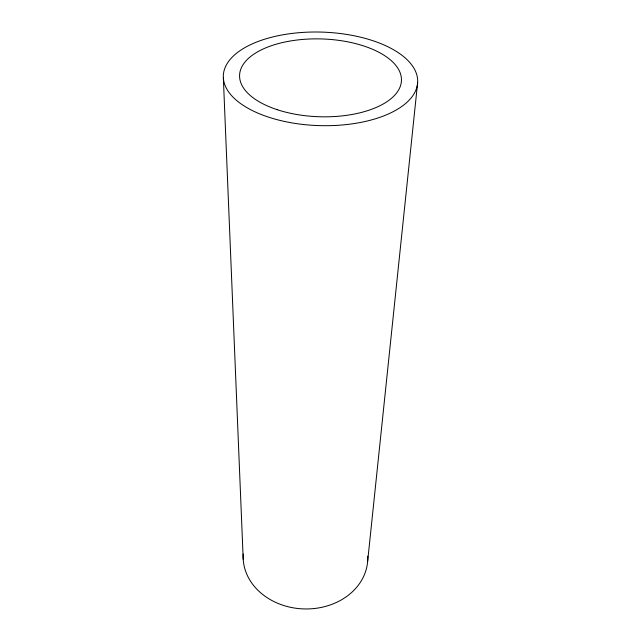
<?xml version="1.0" encoding="UTF-8"?>
<svg xmlns="http://www.w3.org/2000/svg" width="641" height="641" viewBox="0 0 641 641"><rect width="100%" height="100%" fill="white"/><g stroke="black" fill="none" stroke-linecap="round" stroke-linejoin="round"><path stroke-width="0.96" d="M367.638 561.404L417.644 82.593A97.232 46.777 1.8 0 0 274.428 36.537A97.232 46.777 1.8 0 0 269.404 117.423A97.232 46.777 1.8 0 0 417.644 82.593M223.356 78.138L243.211 559.313M367.726 556.156A62.329 51.552 1.8 0 1 304.892 608.95A62.329 51.552 1.8 0 1 243.227 554M277.176 109.683A80.966 38.917 1.8 0 0 401.386 81.415A80.966 38.917 1.8 0 0 283.002 42.442A80.966 38.917 1.8 0 0 277.176 109.683"/></g></svg>
